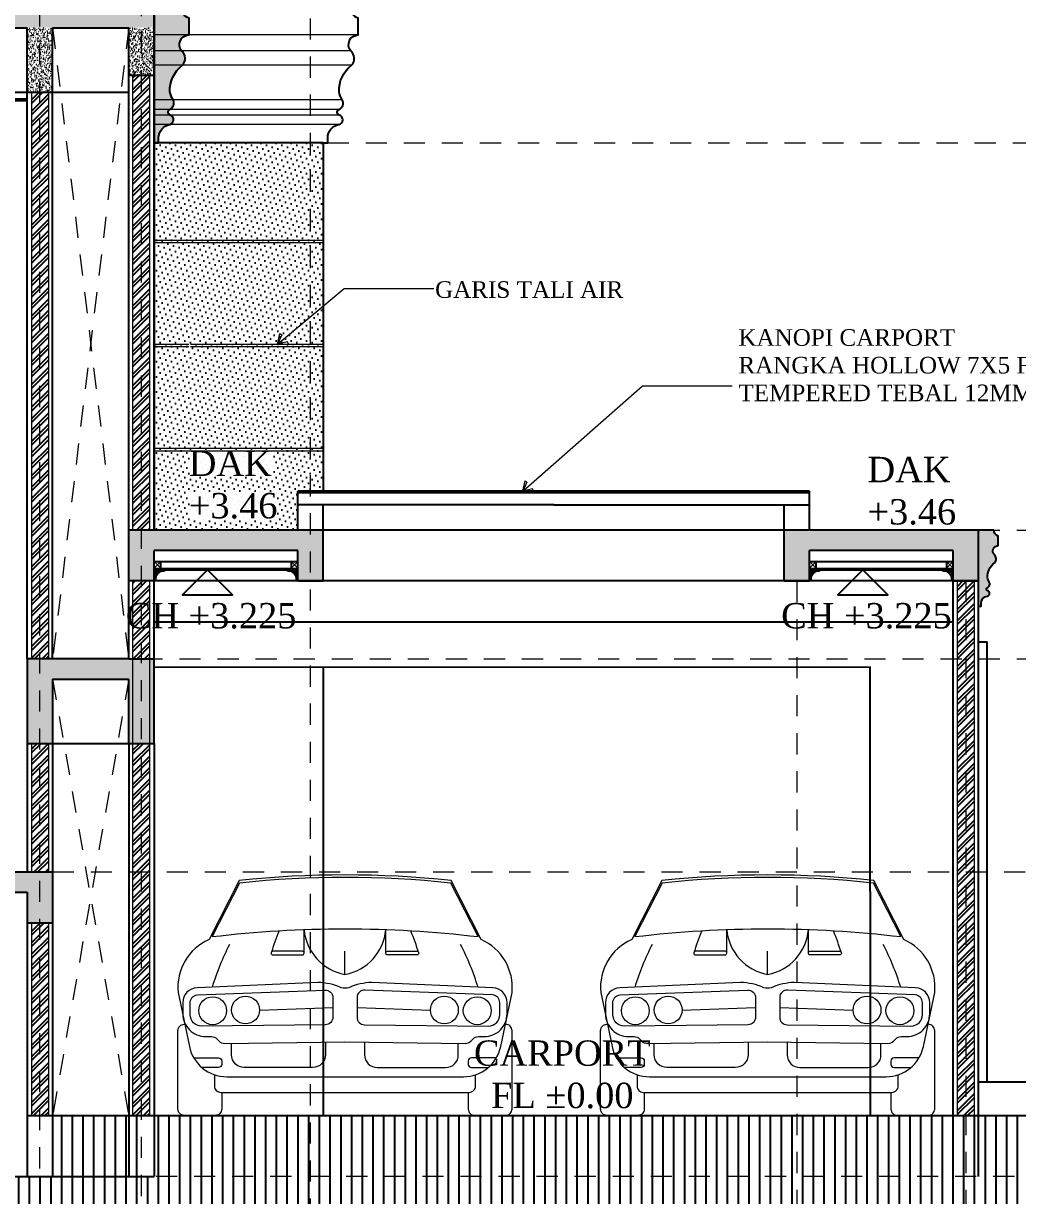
# Model space of a CAD drawing. Header units: millimetres. Extents: x -9564 to 494436, y -140371 to 4257.
# Drawn here: x 283.6 to 289.48, y 111.2 to 118.13 of the extents above; entities that cross this region are included whole.
import ezdxf
from ezdxf.enums import TextEntityAlignment as Align

# ---------------------------------------------------------------- set-up
doc = ezdxf.new("R2010")
doc.units = ezdxf.units.MM
doc.header["$MEASUREMENT"] = 0
doc.linetypes.add('HIDDEN2', pattern=[0.1875, 0.125, -0.0625])
for name, color, linetype, lineweight in [('09-Arsiran', 8, 'Continuous', 5), ('8', 8, 'Continuous', 5), ('AS', 8, 'HIDDEN2', 5), ('DIM', 1, 'Continuous', 5), ('XR-KOP A3_MOZART$0$A-TXTKOP', 3, 'Continuous', 5)]:
    doc.layers.add(name, color=color, linetype=linetype, lineweight=lineweight)
doc.layers.add('garis tipis', color=251, linetype='Continuous')
doc.layers.add('TEXT', color=4, linetype='Continuous')
doc.styles.add('HAND', font='ROMAND.SHX', dxfattribs={"width": 0.8, "height": 250})
doc.styles.add('style1', font='times.ttf', dxfattribs={"height": 0.15})
doc.styles.add('XR-KOP A3_MOZART$0$ROMAND', font='romand.shx', dxfattribs={"height": 2, "bigfont": 'bigfont.shx'})
pattern_1 = [(45, (261.35313, -115.29338), (-0.03367596, 0.03367596), []), (45, (261.37558, -115.29338), (-0.03367596, 0.03367596), [])]
pattern_2 = [(95, (194.35313, -115.293378), (0.02801893, 0.023510676), [0.00381, -0.04191]), (40, (194.35313, -115.293378), (-0.032003691, 0.022035346), [0.003048, -0.033528117]), (145.451445, (194.355466, -115.29142), (-0.0039847595, 0.0455460204), [0.003238002, -0.035618049]), (91.1842, (194.345947, -115.286194), (0.044282049, 0.032390683), [0.005715, -0.062865]), (141.635558, (194.349637, -115.283494), (-0.001417323, 0.068565353), [0.004857005, -0.053427122]), (36.18415, (194.345947, -115.286194), (-0.001417323, 0.068565353), [0.004571993, -0.050291946]), (66, (194.351335, -115.284397), (0.035903996, 0.00697903), [0.00381, -0.04191]), (11, (194.351335, -115.284397), (-0.017307985, 0.034788239), [0.003048, -0.033528]), (116.451445, (194.354327, -115.283816), (0.0185960104, 0.0417672685), [0.003238002, -0.0356179875]), (82.5, (194.353131, -115.293378), (-0.0115210938, 0.0123946827), [0, -0.0331216, 0, -0.034036, 0, -0.033655]), (52.5, (194.35313, -115.293378), (-0.0047179455, 0.0236174), [0, -0.0194056, 0, -0.0323596, 0, -0.012827]), (12.5, (194.34512, -115.301388), (0.0199855726, 0.0183652391), [0, -0.0127, 0, -0.039624, 0, -0.052578]), (2.5, (194.341528, -115.30498), (0.017352781, 0.0245444786), [0, -0.01651, 0, -0.0263144, 0, -0.037338])]

# ---------------------------------------------------------------- blocks, each defined once
blk = doc.blocks.new('lis 3')
at = {"true_color": 0x636466}
h = blk.add_hatch(color=251, dxfattribs=at)
h.dxf.hatch_style = 1
h.paths.add_polyline_path([(93.2596, 135.8463), (93.2596, 135.9463, -0.319918), (93.2119, 136.0088), (93.0532, 136.0088), (93.0532, 135.2088), (93.0794, 135.2088), (93.0794, 135.238, -0.36498), (93.146, 135.317, 0.74874), (93.1481, 135.373, -0.70461), (93.1474, 135.4069, 0.42104), (93.1656, 135.4635, -0.123299), (93.1466, 135.5103, -0.24485), (93.2204, 135.6668, 0.438632), (93.2156, 135.7521, -0.621787)])
blk.add_lwpolyline([(93.0532, 135.2088), (93.0794, 135.2088), (93.0794, 135.238, -0.36498), (93.146, 135.317, 0.741922), (93.1486, 135.3729, -0.66528), (93.1451, 135.4059, 0.438756), (93.1656, 135.4635, -0.123299), (93.1466, 135.5103, -0.24485), (93.2204, 135.6668, 0.438632), (93.2156, 135.7521, -0.621787), (93.2596, 135.8463), (93.2596, 135.9463, -0.319918), (93.2119, 136.0088), (93.0532, 136.0088)], format="xyb", close=True)
blk = doc.blocks.new('aspot')
at = {"layer": 'AS'}
for p, q in [((118.2574, 123.4659), (118.2574, 140.6216)), ((118.8574, 123.0771), (118.8574, 140.6216)), ((119.8574, 123.3878), (119.8574, 140.6216))]:
    blk.add_line(p, q, dxfattribs=at)
blk = doc.blocks.new('*U119')
for p, q in [((-9.51, 37.84), (-9.51, 43.25)), ((9.51, 37.84), (9.51, 43.25)), ((0, 32.82), (0, 38.19)), ((-19.91, 24.53), (-2.81, 25.14)), ((2.81, 25.14), (19.91, 24.53))]:
    blk.add_line(p, q)
for points in [[(-38.83, 28.63), (-36.22, 16.07, 0.355359), (-27.52, 9), (27.58, 9, 0.355331), (36.28, 16.07), (38.89, 28.63, 0.324597), (31.68, 40.93), (24.69, 54.68, 0.052145), (-24.63, 54.68), (-31.63, 40.93, 0.324597)], [(-24.58, 54.09), (-30.92, 41.61), (-30.92, 41.61, -0.059427), (30.98, 41.61), (24.64, 54.09, 0.05217)], [(-16.8, 37.38), (-9.88, 37.38, 0.414214), (-9.51, 37.75), (-9.51, 37.82, 0.414214), (-9.88, 38.19), (-16.8, 38.19, 0.414214), (-17.17, 37.82), (-17.17, 37.75, 0.414214)], [(16.8, 37.38), (9.88, 37.38, -0.414214), (9.51, 37.75), (9.51, 37.82, -0.414214), (9.88, 38.19), (16.8, 38.19, -0.414214), (17.17, 37.82), (17.17, 37.75, -0.414214)], [(-4.66, 29.17, -0.427329), (-2.81, 27.41), (-2.81, 22.88, -0.410558), (-4.56, 21.11), (-33.36, 20.8, -0.417878), (-36.04, 23.45), (-36.04, 26.26, -0.401219), (-34.35, 28.03)], [(4.66, 29.17, 0.427329), (2.81, 27.41), (2.81, 22.88, 0.410558), (4.56, 21.11), (33.36, 20.8, 0.417878), (36.04, 23.45), (36.04, 26.26, 0.401219), (34.35, 28.03)]]:
    blk.add_lwpolyline(points, format="xyb", close=True)
for points in [[(-6.29, 30.92), (-34.43, 29.71, 0.401219), (-37.73, 26.26), (-37.73, 23.63, 0.414214), (-32.43, 18.34), (-31.07, 18.34, -0.198912), (-29.82, 17.82), (-29.29, 17.29, 0.202778), (-28.01, 16.77), (0, 17.13), (28.01, 16.77, 0.202778), (29.29, 17.29), (29.82, 17.82, -0.198912), (31.07, 18.34), (32.43, 18.34, 0.414214), (37.73, 23.63), (37.73, 26.26, 0.401219), (34.43, 29.71), (6.29, 30.92)], [(6.29, 30.92, 0.105807), (0.87, 29.72, -0.131652), (-0.87, 29.72, 0.105807), (-6.29, 30.92)], [(-28.7, 5.37), (-28.7, 1.48, -0.414214), (-30.18, 0), (-37.41, 0, -0.414214), (-38.89, 1.48), (-38.89, 19.74, -0.414214), (-37.41, 21.22), (-37.29, 21.22)], [(28.7, 5.37), (28.7, 1.48, 0.414214), (30.18, 0), (37.41, 0, 0.414214), (38.89, 1.48), (38.89, 19.74, 0.414214), (37.41, 21.22), (37.35, 21.22)], [(-4.56, 17.07), (-4.56, 14.1, -0.414214), (-7.52, 11.14), (-23.43, 11.14, -0.414214), (-26.39, 14.1), (-26.39, 16.79)], [(4.56, 17.07), (4.56, 14.1, 0.414214), (7.52, 11.14), (23.43, 11.14, 0.414214), (26.39, 14.1), (26.39, 16.79)], [(-35.17, 13.37), (-29.44, 13.37, -0.414214), (-28.7, 12.63), (-28.7, 11.88, -0.414214), (-29.44, 11.14), (-33.31, 11.14)], [(35.17, 13.37), (29.44, 13.37, 0.414214), (28.7, 12.63), (28.7, 11.88, 0.414214), (29.44, 11.14), (33.31, 11.14)], [(-30.39, 9.47), (-30.39, 6.85, 0.414214), (-28.91, 5.37), (28.91, 5.37, 0.414214), (30.39, 6.85), (30.39, 9.47)]]:
    blk.add_lwpolyline(points, format="xyb")
for centre in [(-30.79, 24.36), (-23.15, 24.53), (23.15, 24.53), (30.79, 24.36)]:
    blk.add_circle(centre, 3.24)
for centre, radius, start, end in [((41.5, 19.77), 61.38, 157.8337, 162.9014), ((2.03, 44.22), 11.58, 184.7818, 259.9045), ((-2.03, 44.22), 11.58, 280.0955, 355.2182), ((-41.5, 19.77), 61.38, 17.0986, 22.1663), ((27.74, 11.77), 61.38, 152.8297, 162.9014), ((-27.69, 11.77), 61.38, 17.0986, 27.1703)]:
    blk.add_arc(centre, radius, start, end)
blk = doc.blocks.new('A$C2a879c63')
h = blk.add_hatch()
h.set_pattern_fill('ANSI32', color=8, scale=0.005)
h.set_pattern_definition(pattern_1)
h.paths.add_polyline_path([(313.2605, 16.5154), (313.2105, 16.5154), (313.2105, 13.8254), (313.2605, 13.8254)])
h.paths.add_polyline_path([(313.2105, 16.5154), (313.1605, 16.5154), (313.1605, 13.8254), (313.2105, 13.8254)])
h.paths.add_polyline_path([(312.6605, 16.4154), (312.6105, 16.4154), (312.6105, 13.0654), (312.6605, 13.0654)])
h.paths.add_polyline_path([(312.6105, 16.4154), (312.5605, 16.4154), (312.5605, 13.0654), (312.6105, 13.0654)])
h.paths.add_polyline_path([(313.2605, 13.5254), (313.2105, 13.5254), (313.2105, 13.0654), (313.2605, 13.0654)])
h.paths.add_polyline_path([(313.2105, 13.5254), (313.1605, 13.5254), (313.1605, 13.0654), (313.2105, 13.0654)])
h.paths.add_polyline_path([(304.8198, 13.0854), (306.1623, 13.0854), (306.1623, 13.6557), (304.8198, 13.6557)])
h = blk.add_hatch()
h.set_pattern_fill('DOTS', color=8, scale=0.02, angle=45)
h.set_pattern_definition([(45, (273.608206, -115.293378), (-0.01122532, 0.0336759605), [0, -0.03175])])
h.paths.add_polyline_path([(314.1355, 13.8254), (314.1355, 14.0554), (314.2855, 14.0554), (314.2855, 16.1154), (313.2855, 16.1154), (313.2855, 13.8254)])
h = blk.add_hatch(color=8)
h.dxf.hatch_style = 1
h.paths.add_polyline_path([(318.2766, 13.734), (318.2766, 13.7902, -0.319918), (318.2498, 13.8254), (318.1605, 13.8254), (318.1605, 13.3754), (318.1753, 13.3754), (318.1753, 13.3918, -0.36498), (318.2127, 13.4363, 0.741922), (318.2142, 13.4677, -0.716332), (318.2135, 13.4868, 0.42104), (318.2237, 13.5186, -0.123299), (318.2131, 13.545, -0.24485), (318.2546, 13.633, 0.438632), (318.2519, 13.681, -0.621787)])
h = blk.add_hatch()
h.set_pattern_fill('ANSI32', color=8, scale=0.005)
h.set_pattern_definition(pattern_1)
h.paths.add_polyline_path([(318.1355, 13.0654), (318.0855, 13.0654), (318.0855, 11.8054), (318.1355, 11.8054)])
h.paths.add_polyline_path([(318.0855, 13.0654), (318.0355, 13.0654), (318.0355, 11.8054), (318.0855, 11.8054)])
h.paths.add_polyline_path([(318.0855, 13.5254), (318.0355, 13.5254), (318.0355, 13.0654), (318.0855, 13.0654)])
h.paths.add_polyline_path([(318.1355, 13.5254), (318.0855, 13.5254), (318.0855, 13.0654), (318.1355, 13.0654)])
h.paths.add_polyline_path([(318.1355, 11.8054), (318.0855, 11.8054), (318.0855, 10.3654), (318.1355, 10.3654)])
h.paths.add_polyline_path([(318.0855, 11.8054), (318.0355, 11.8054), (318.0355, 10.3654), (318.0855, 10.3654)])
h = blk.add_hatch()
h.set_pattern_fill('ANSI32', color=8, scale=0.005)
h.set_pattern_definition(pattern_1)
h.paths.add_polyline_path([(313.2605, 11.8054), (313.2105, 11.8054), (313.2105, 10.3654), (313.2605, 10.3654)])
h.paths.add_polyline_path([(313.2105, 11.8054), (313.1605, 11.8054), (313.1605, 10.3654), (313.2105, 10.3654)])
h.paths.add_polyline_path([(313.2105, 12.5654), (313.1605, 12.5654), (313.1605, 11.8054), (313.2105, 11.8054)])
h.paths.add_polyline_path([(313.2605, 12.5654), (313.2105, 12.5654), (313.2105, 11.8054), (313.2605, 11.8054)])
h.paths.add_polyline_path([(312.6105, 12.5654), (312.5605, 12.5654), (312.5605, 11.8054), (312.6105, 11.8054)])
h.paths.add_polyline_path([(312.6605, 12.5654), (312.6105, 12.5654), (312.6105, 11.8054), (312.6605, 11.8054)])
h.paths.add_polyline_path([(312.6105, 11.5054), (312.5605, 11.5054), (312.5605, 10.3654), (312.6105, 10.3654)])
h.paths.add_polyline_path([(312.6605, 11.5054), (312.6105, 11.5054), (312.6105, 10.3654), (312.6605, 10.3654)])
h.paths.add_polyline_path([(309.613, 11.5054), (309.563, 11.5054), (309.563, 10.3654), (309.613, 10.3654)])
h.paths.add_polyline_path([(309.663, 11.5054), (309.613, 11.5054), (309.613, 10.3654), (309.663, 10.3654)])
h.paths.add_polyline_path([(309.663, 12.5654), (309.613, 12.5654), (309.613, 11.8054), (309.663, 11.8054)])
h.paths.add_polyline_path([(309.613, 12.5654), (309.563, 12.5654), (309.563, 11.8054), (309.613, 11.8054)])
h.paths.add_polyline_path([(305.7142, 10.2952), (308.2684, 10.2952), (308.2684, 10.8655), (305.7142, 10.8655)], flags=9)
h = blk.add_hatch()
h.set_pattern_fill('ANSI31', color=8, scale=0.02, angle=45)
h.set_pattern_definition([(90, (194.35313, -115.29338), (-0.0635, 0), [])])
h.paths.add_polyline_path([(309.613, 10.0054), (309.538, 10.0054), (309.538, 10.3654), (307.3655, 10.3654), (307.3655, 9.8054), (309.613, 9.8054)])
h.paths.add_polyline_path([(307.3655, 10.3654), (306.6155, 10.3654), (306.6155, 9.8054), (307.3655, 9.8054)])
h.paths.add_polyline_path([(306.6155, 10.3654), (306.3655, 10.3654), (306.3655, 9.8054), (306.6155, 9.8054)])
h.paths.add_polyline_path([(306.3655, 10.3654), (304.7655, 10.3654), (304.7655, 10.0054), (304.6155, 10.0054), (304.6155, 9.8054), (306.3655, 9.8054)])
h.paths.add_polyline_path([(312.5355, 10.0054), (309.613, 10.0054), (309.613, 9.8054), (312.5355, 9.8054)])
h.paths.add_polyline_path([(313.2105, 10.3654), (312.6855, 10.3654), (312.6855, 9.8054), (313.2105, 9.8054)])
h.paths.add_polyline_path([(312.6855, 10.0054), (312.6105, 10.0054), (312.6105, 9.8054), (312.6855, 9.8054)])
h.paths.add_polyline_path([(312.6105, 10.0054), (312.5355, 10.0054), (312.5355, 9.8054), (312.6105, 9.8054)])
h.paths.add_polyline_path([(313.2855, 10.3654), (313.2855, 10.0054), (313.2105, 10.0054), (313.2105, 9.8054), (322.2605, 9.8054), (322.2605, 10.3654)])
at = {"layer": '8'}
h = blk.add_hatch(dxfattribs=at)
h.set_pattern_fill('ANSI31', color=256, scale=0.051834, style=0)
h.set_pattern_definition([(45, (0.730113, -109.006318), (-0.00458155367, 0.00458155367), [])])
h.paths.add_polyline_path([(313.3318, 13.581), (313.3294, 13.5902), (313.3503, 13.5902), (313.3503, 13.5852), (313.3427, 13.5852), (313.3427, 13.5818, 0.060639)])
h.paths.add_polyline_path([(313.2984, 13.5528), (313.2956, 13.5637, 0.341538), (313.3053, 13.5762, 0.587784), (313.2855, 13.5873), (313.2855, 13.5902), (313.3294, 13.5902), (313.3318, 13.581, 0.256533)])
h.paths.add_polyline_path([(313.2855, 13.5873, -0.587784), (313.3053, 13.5762, -0.587784), (313.2855, 13.5652)], flags=16)
h.paths.add_polyline_path([(313.2855, 13.5652, 0.205076), (313.2956, 13.5637), (313.2984, 13.5528, 0.113633), (313.2956, 13.5327), (313.2905, 13.5327), (313.2905, 13.5254), (313.2855, 13.5254)])
h = blk.add_hatch(dxfattribs=at)
h.set_pattern_fill('ANSI31', color=256, scale=0.051834, style=0)
h.set_pattern_definition([(45, (1.148886, -109.006318), (-0.00458155367, 0.00458155367), [])])
h.paths.add_polyline_path([(314.0892, 13.581), (314.0916, 13.5902), (314.0707, 13.5902), (314.0707, 13.5852), (314.0783, 13.5852), (314.0783, 13.5818, -0.060639)])
h.paths.add_polyline_path([(314.1226, 13.5528), (314.1254, 13.5637, -0.341538), (314.1157, 13.5762, -0.587784), (314.1355, 13.5873), (314.1355, 13.5902), (314.0916, 13.5902), (314.0892, 13.581, -0.256533)])
h.paths.add_polyline_path([(314.1355, 13.5873, 0.587784), (314.1157, 13.5762, 0.587784), (314.1355, 13.5652)], flags=16)
h.paths.add_polyline_path([(314.1355, 13.5652, -0.205076), (314.1254, 13.5637), (314.1226, 13.5528, -0.113633), (314.1255, 13.5327), (314.1305, 13.5327), (314.1305, 13.5254), (314.1355, 13.5254)])
h = blk.add_hatch(dxfattribs=at)
h.set_pattern_fill('ANSI31', color=256, scale=0.051834, style=0)
h.set_pattern_definition([(45, (4.605112, -109.00632), (-0.00458155367, 0.00458155367), [])])
h.paths.add_polyline_path([(317.2068, 13.581), (317.2044, 13.5902), (317.2253, 13.5902), (317.2253, 13.5851), (317.2177, 13.5851), (317.2177, 13.5818, 0.060639)])
h.paths.add_polyline_path([(317.1734, 13.5528), (317.1706, 13.5637, 0.341538), (317.1803, 13.5762, 0.587784), (317.1605, 13.5873), (317.1605, 13.5902), (317.2044, 13.5902), (317.2068, 13.581, 0.256533)])
h.paths.add_polyline_path([(317.1605, 13.5873, -0.587784), (317.1803, 13.5762, -0.587784), (317.1605, 13.5652)], flags=16)
h.paths.add_polyline_path([(317.1605, 13.5652, 0.205076), (317.1706, 13.5637), (317.1734, 13.5528, 0.113633), (317.1706, 13.5327), (317.1655, 13.5327), (317.1655, 13.5254), (317.1605, 13.5254)])
h = blk.add_hatch(dxfattribs=at)
h.set_pattern_fill('ANSI31', color=256, scale=0.051834, style=0)
h.set_pattern_definition([(45, (5.023885, -109.00632), (-0.00458155367, 0.00458155367), [])])
h.paths.add_polyline_path([(317.9642, 13.581), (317.9666, 13.5902), (317.9457, 13.5902), (317.9457, 13.5851), (317.9533, 13.5851), (317.9533, 13.5818, -0.060639)])
h.paths.add_polyline_path([(317.9976, 13.5528), (318.0004, 13.5637, -0.341538), (317.9907, 13.5762, -0.587784), (318.0105, 13.5873), (318.0105, 13.5902), (317.9666, 13.5902), (317.9642, 13.581, -0.256533)])
h.paths.add_polyline_path([(318.0105, 13.5873, 0.587784), (317.9907, 13.5762, 0.587784), (318.0105, 13.5652)], flags=16)
h.paths.add_polyline_path([(318.0105, 13.5652, -0.205076), (318.0004, 13.5637), (317.9976, 13.5528, -0.113633), (318.0005, 13.5327), (318.0055, 13.5327), (318.0055, 13.5254), (318.0105, 13.5254)])
at = {"layer": 'DIM', "true_color": 0x636466}
h = blk.add_hatch(dxfattribs=at)
h.set_pattern_fill('AR-CONC', color=251, scale=0.0002, angle=45)
h.set_pattern_definition([(95, (194.35313, -115.243378), (0.02801893, 0.023510676), [0.00381, -0.04191]), (40, (194.35313, -115.243378), (-0.032003691, 0.022035346), [0.003048, -0.033528117]), (145.451445, (194.355466, -115.24142), (-0.0039847595, 0.0455460204), [0.003238002, -0.035618049]), (91.1842, (194.345947, -115.236194), (0.044282049, 0.032390683), [0.005715, -0.062865]), (141.635558, (194.349637, -115.233494), (-0.001417323, 0.068565353), [0.004857005, -0.053427122]), (36.18415, (194.345947, -115.236194), (-0.001417323, 0.068565353), [0.004571993, -0.050291946]), (66, (194.351335, -115.234397), (0.035903996, 0.00697903), [0.00381, -0.04191]), (11, (194.351335, -115.234397), (-0.017307985, 0.034788239), [0.003048, -0.033528]), (116.451445, (194.354327, -115.233816), (0.0185960104, 0.0417672685), [0.003238002, -0.0356179875]), (82.5, (194.353131, -115.243378), (-0.0115210938, 0.0123946827), [0, -0.0331216, 0, -0.034036, 0, -0.033655]), (52.5, (194.35313, -115.243378), (-0.0047179455, 0.0236174), [0, -0.0194056, 0, -0.0323596, 0, -0.012827]), (12.5, (194.34512, -115.251388), (0.0199855726, 0.0183652391), [0, -0.0127, 0, -0.039624, 0, -0.052578]), (2.5, (194.341528, -115.25498), (0.017352781, 0.0245444786), [0, -0.01651, 0, -0.0263144, 0, -0.037338])])
h.paths.add_polyline_path([(307.3655, 16.9154), (306.6155, 16.9154), (306.6155, 16.7954), (307.3655, 16.7954)])
h.paths.add_polyline_path([(309.613, 16.9154), (307.3655, 16.9154), (307.3655, 16.7954), (309.538, 16.7954), (309.538, 16.4154), (309.613, 16.4154)])
h.paths.add_polyline_path([(312.5355, 16.9154), (309.613, 16.9154), (309.613, 16.4154), (309.688, 16.4154), (309.688, 16.7954), (312.5355, 16.7954)])
h.paths.add_polyline_path([(313.2855, 16.9154), (312.5355, 16.9154), (312.5355, 16.7954), (313.2855, 16.7954)])
h.paths.add_polyline_path([(306.5355, 16.9154), (306.5355, 16.8954), (306.3655, 16.8954), (306.3655, 16.4154), (306.4405, 16.4154), (306.4405, 16.7954), (306.6155, 16.7954), (306.6155, 16.9154)])
h.paths.add_polyline_path([(306.3655, 16.8954), (304.7655, 16.8954), (304.7655, 16.9154), (304.6155, 16.9154), (304.6155, 16.4154), (304.7655, 16.4154), (304.7655, 16.7954), (306.2905, 16.7954), (306.2905, 16.4154), (306.3655, 16.4154)])
h = blk.add_hatch(dxfattribs=at)
h.set_pattern_fill('AR-CONC', color=251, scale=0.0002, angle=45)
h.set_pattern_definition(pattern_2)
h.paths.add_polyline_path([(312.6105, 16.7954), (312.5355, 16.7954), (312.5355, 16.4154), (312.6105, 16.4154)])
h.paths.add_polyline_path([(312.6855, 16.7954), (312.6105, 16.7954), (312.6105, 16.4154), (312.6855, 16.4154)])
h = blk.add_hatch(dxfattribs=at)
h.set_pattern_fill('AR-CONC', color=251, scale=0.0002, angle=45)
h.set_pattern_definition([(95, (194.95313, -115.243378), (0.02801893, 0.023510676), [0.00381, -0.04191]), (40, (194.95313, -115.243378), (-0.032003691, 0.022035346), [0.003048, -0.033528117]), (145.451445, (194.955465, -115.24142), (-0.0039847595, 0.0455460204), [0.003238002, -0.035618049]), (91.1842, (194.945946, -115.236194), (0.044282049, 0.032390683), [0.005715, -0.062865]), (141.635558, (194.949636, -115.233494), (-0.001417323, 0.068565353), [0.004857005, -0.053427122]), (36.18415, (194.945946, -115.236194), (-0.001417323, 0.068565353), [0.004571993, -0.050291946]), (66, (194.951334, -115.234397), (0.035903996, 0.00697903), [0.00381, -0.04191]), (11, (194.951334, -115.234397), (-0.017307985, 0.034788239), [0.003048, -0.033528]), (116.451445, (194.954326, -115.233816), (0.0185960104, 0.0417672685), [0.003238002, -0.0356179875]), (82.5, (194.95313, -115.243378), (-0.0115210938, 0.0123946827), [0, -0.0331216, 0, -0.034036, 0, -0.033655]), (52.5, (194.95313, -115.243378), (-0.0047179455, 0.0236174), [0, -0.0194056, 0, -0.0323596, 0, -0.012827]), (12.5, (194.94512, -115.251388), (0.0199855726, 0.0183652391), [0, -0.0127, 0, -0.039624, 0, -0.052578]), (2.5, (194.941528, -115.25498), (0.017352781, 0.0245444786), [0, -0.01651, 0, -0.0263144, 0, -0.037338])])
h.paths.add_polyline_path([(313.2855, 16.7954), (313.2105, 16.7954), (313.2105, 16.5154), (313.2855, 16.5154)])
h.paths.add_polyline_path([(313.2105, 16.7954), (313.1355, 16.7954), (313.1355, 16.5154), (313.2105, 16.5154)])
h = blk.add_hatch(dxfattribs=at)
h.set_pattern_fill('AR-CONC', color=251, scale=0.0002, angle=45)
h.set_pattern_definition(pattern_2)
h.paths.add_polyline_path([(314.2855, 13.8254), (313.2105, 13.8254), (313.2105, 13.5254), (313.2855, 13.5254), (313.2855, 13.7054), (314.1355, 13.7054), (314.1355, 13.5254), (314.2855, 13.5254)])
h.paths.add_polyline_path([(313.2105, 13.8254), (313.1355, 13.8254), (313.1355, 13.5254), (313.2105, 13.5254)])
h.paths.add_polyline_path([(317.1605, 13.7054), (318.0105, 13.7054), (318.0105, 13.5254), (318.1605, 13.5254), (318.1605, 13.8254), (317.0105, 13.8254), (317.0105, 13.5254), (317.1605, 13.5254)])
h = blk.add_hatch(dxfattribs=at)
h.set_pattern_fill('AR-CONC', color=251, scale=0.0002, angle=45)
h.set_pattern_definition(pattern_2)
h.paths.add_polyline_path([(312.6855, 12.9454), (313.1355, 12.9454), (313.1355, 12.5654), (313.2105, 12.5654), (313.2105, 13.0654), (313.1355, 13.0654), (312.6105, 13.0654), (312.6105, 12.5654), (312.6855, 12.5654)])
h.paths.add_polyline_path([(312.6105, 13.0654), (312.5355, 13.0654), (312.5355, 12.5654), (312.6105, 12.5654)])
h.paths.add_polyline_path([(313.2855, 13.0654), (313.2105, 13.0654), (313.2105, 12.5654), (313.2855, 12.5654)])
h = blk.add_hatch(dxfattribs=at)
h.set_pattern_fill('AR-CONC', color=251, scale=0.0002, angle=45)
h.set_pattern_definition([(95, (194.35313, -115.293378), (0.02801893, 0.023510676), [0.00381, -0.04191]), (40, (194.35313, -115.293378), (-0.032003691, 0.022035346), [0.003048, -0.033528117]), (145.451445, (194.355466, -115.29142), (-0.0039847595, 0.0455460204), [0.003238002, -0.035618049]), (91.1842, (194.345947, -115.286194), (0.044282049, 0.032390683), [0.005715, -0.062865]), (141.635558, (194.349637, -115.283494), (-0.001417323, 0.068565353), [0.004857005, -0.053427122]), (36.18415, (194.345947, -115.286194), (-0.001417323, 0.068565353), [0.004571993, -0.050291946]), (66, (194.351335, -115.284397), (0.035903996, 0.00697903), [0.00381, -0.04191]), (11, (194.351335, -115.284397), (-0.017307985, 0.034788239), [0.003048, -0.033528]), (116.451445, (194.354327, -115.283816), (0.0185960104, 0.0417672685), [0.003238002, -0.0356179875]), (82.5, (194.353131, -115.293378), (-0.0115210938, 0.0123946827), [0, -0.0331216, 0, -0.034036, 0, -0.033655]), (52.5, (194.35313, -115.293378), (-0.0047179455, 0.0236174), [0, -0.0194056, 0, -0.0323596, 0, -0.012827]), (12.5, (194.34512, -115.301388), (0.0199855726, 0.0183652391), [0, -0.0127, 0, -0.039624, 0, -0.052578]), (2.5, (194.341528, -115.30498), (0.017352781, 0.0245444786), [0, -0.01651, 0, -0.0263144, 0, -0.037338])])
h.paths.add_polyline_path([(312.6105, 11.8054), (309.613, 11.8054), (309.613, 11.5054), (309.688, 11.5054), (309.688, 11.6854), (312.5355, 11.6854), (312.5355, 11.5054), (312.6105, 11.5054)])
h.paths.add_polyline_path([(309.613, 11.8054), (309.538, 11.8054), (309.538, 11.5054), (309.613, 11.5054)])
h.paths.add_polyline_path([(312.6855, 11.8054), (312.6105, 11.8054), (312.6105, 11.5054), (312.6855, 11.5054)])
for p, q in [((313.2855, 13.8254), (313.2855, 20.7654)), ((309.688, 16.7954), (312.5355, 16.7954)), ((312.5355, 13.0654), (312.5355, 16.7954)), ((312.6855, 16.7954), (313.1355, 16.7954)), ((312.6855, 13.0654), (312.6855, 16.7954)), ((313.1355, 13.0654), (313.1355, 16.7954)), ((313.1355, 16.5154), (313.2855, 16.5154)), ((304.6155, 16.4154), (313.1355, 16.4154)), ((306.4405, 16.3654), (312.5355, 16.3654)), ((314.2855, 16.1154), (313.2855, 16.1154)), ((313.2855, 16.1154), (313.2855, 13.8254)), ((314.2855, 16.1104), (314.2855, 14.0454)), ((314.1355, 13.8254), (314.1355, 14.0554)), ((317.1605, 14.0554), (314.1355, 14.0554)), ((317.1605, 14.0454), (314.1355, 14.0454)), ((317.1605, 13.9754), (317.1605, 14.0554)), ((315.648, 13.9754), (314.1355, 13.9754)), ((314.2855, 13.5254), (314.2855, 13.9754)), ((315.648, 13.9754), (317.1605, 13.9754)), ((317.0105, 13.5254), (317.0105, 13.9754)), ((317.0105, 13.8254), (317.0105, 13.9754)), ((317.1605, 13.8254), (317.1605, 13.9754)), ((317.1605, 13.8254), (317.1605, 13.9754)), ((314.2855, 13.8254), (313.1355, 13.8254)), ((317.1605, 13.8254), (314.2855, 13.8254)), ((318.2498, 13.8254), (317.0105, 13.8254)), ((318.1605, 13.3754), (318.1605, 13.8254)), ((314.1355, 13.7054), (313.2855, 13.7054)), ((313.2855, 12.5654), (313.2855, 13.7054)), ((314.1355, 13.5254), (314.1355, 13.7054)), ((318.0105, 13.7054), (317.1605, 13.7054)), ((317.1605, 13.5254), (317.1605, 13.7054)), ((318.0105, 10.0054), (318.0105, 13.7054)), ((313.2855, 13.6404), (314.1355, 13.6404)), ((313.2855, 13.6154), (313.2855, 13.5654)), ((313.2855, 13.5904), (314.1355, 13.5904)), ((313.3255, 13.6004), (313.3255, 13.6404)), ((314.0956, 13.6404), (314.0956, 13.6004)), ((314.1355, 13.5754), (314.1355, 13.6154)), ((317.1605, 13.6404), (318.0105, 13.6404)), ((317.1605, 13.5904), (318.0105, 13.5904)), ((317.2005, 13.6004), (317.2005, 13.6404)), ((317.9706, 13.6404), (317.9706, 13.6004)), ((318.0105, 13.5754), (318.0105, 13.6154)), ((318.1605, 13.5254), (313.1355, 13.5254)), ((314.1355, 13.5254), (314.2855, 13.5254)), ((317.0105, 13.5254), (317.1605, 13.5254)), ((318.0105, 13.5254), (318.1605, 13.5254)), ((318.1605, 13.1654), (318.1605, 13.3754)), ((313.2855, 13.2833), (318.0105, 13.2833)), ((318.1605, 10.0054), (318.1605, 13.1654)), ((318.1605, 13.1654), (318.2112, 13.1654)), ((318.2112, 10.5654), (318.2112, 13.1654)), ((312.5355, 13.0654), (312.5355, 11.8054)), ((313.1355, 13.0654), (312.5355, 13.0654)), ((313.1355, 13.0654), (313.2855, 13.0654)), ((314.2855, 13.0148), (314.2855, 10.3654)), ((312.6855, 12.9454), (312.6855, 10.0054)), ((312.6855, 12.9454), (313.1355, 12.9454)), ((313.1355, 12.5654), (313.1355, 12.9454)), ((312.5355, 12.5654), (313.2855, 12.5654)), ((313.1355, 12.5654), (313.1355, 10.0054)), ((313.2855, 12.5654), (313.2855, 10.0054)), ((309.538, 11.8054), (312.6855, 11.8054)), ((309.688, 11.6854), (312.5355, 11.6854)), ((312.5355, 11.6854), (312.5355, 10.0054)), ((312.5355, 11.5054), (312.6855, 11.5054)), ((318.1605, 10.5654), (322.2605, 10.5654)), ((312.5355, 10.3654), (317.9605, 10.3654)), ((317.9605, 10.3654), (322.2605, 10.3654)), ((309.538, 10.0054), (312.6855, 10.0054)), ((312.6855, 10.0054), (313.2855, 10.0054))]:
    blk.add_line(p, q)
for points in [[(314.2855, 16.1154), (314.3118, 16.1154), (314.3118, 16.1446, -0.36498), (314.3783, 16.2237, 0.741922), (314.381, 16.2795, -0.66528), (314.3775, 16.3125, 0.438756), (314.3979, 16.3701, -0.123299), (314.379, 16.4169, -0.24485), (314.4527, 16.5734, 0.438632), (314.448, 16.6588, -0.621787), (314.4919, 16.7529), (314.4919, 16.8529, -0.319918), (314.4443, 16.9154)], [(318.1605, 13.3754), (318.1753, 13.3754), (318.1753, 13.3918, -0.36498), (318.2127, 13.4363, 0.741922), (318.2142, 13.4677, -0.66528), (318.2123, 13.4862, 0.438756), (318.2237, 13.5186, -0.123299), (318.2131, 13.545, -0.24485), (318.2546, 13.633, 0.438632), (318.2519, 13.681, -0.621787), (318.2766, 13.734), (318.2766, 13.7902, -0.319918), (318.2498, 13.8254)]]:
    blk.add_lwpolyline(points, format="xyb")
for points in [[(313.6016, 13.5904), (313.4536, 13.4424), (313.7496, 13.4424), (313.6016, 13.5904)], [(317.4766, 13.5904), (317.3286, 13.4424), (317.6246, 13.4424), (317.4766, 13.5904)], [(317.5204, 10.3661), (317.52, 13.0153), (313.2855, 13.0146)]]:
    blk.add_lwpolyline(points)
at = {"layer": '09-Arsiran'}
for p, q in [((314.4919, 16.7529), (313.2855, 16.7529)), ((314.448, 16.6588), (313.2855, 16.6588)), ((314.4527, 16.5734), (313.2855, 16.5734)), ((314.3979, 16.3701), (313.2855, 16.3701)), ((314.3775, 16.3125), (313.2855, 16.3125)), ((314.381, 16.2795), (313.2855, 16.2795)), ((314.3783, 16.2237), (313.2855, 16.2237)), ((313.2855, 15.5404), (314.2855, 15.5404)), ((313.2855, 15.5254), (314.2855, 15.5254)), ((313.2855, 14.9254), (313.4905, 14.9254)), ((313.2855, 14.9104), (313.4905, 14.9104)), ((313.5005, 14.9254), (314.2855, 14.9254)), ((313.5005, 14.9104), (314.2855, 14.9104)), ((313.2855, 14.3104), (313.4905, 14.3104)), ((313.2855, 14.2954), (313.4905, 14.2954)), ((313.4905, 14.3104), (314.2855, 14.3104)), ((313.4905, 14.2954), (314.2855, 14.2954))]:
    blk.add_line(p, q, dxfattribs=at)
at = {"layer": '8'}
for p, q in [((313.1605, 13.8254), (313.1605, 16.5154)), ((313.2605, 13.8254), (313.2605, 16.5154)), ((312.5605, 16.4154), (312.5605, 13.0654)), ((312.6605, 16.4154), (312.6605, 13.0654)), ((314.0157, 14.9254), (314.4085, 15.2534)), ((314.4085, 15.2534), (314.94, 15.2534)), ((314.0157, 14.9254), (314.029, 14.9877)), ((314.0401, 14.9798), (314.0157, 14.9254)), ((314.029, 14.9877), (314.0401, 14.9798)), ((314.0736, 14.9397), (314.0157, 14.9254)), ((314.0157, 14.9254), (314.0794, 14.9274)), ((314.0794, 14.9274), (314.0736, 14.9397)), ((315.4653, 14.0554), (316.1726, 14.6787)), ((316.1726, 14.6787), (316.7041, 14.6787)), ((315.4653, 14.0554), (315.4785, 14.1177)), ((315.4897, 14.1098), (315.4653, 14.0554)), ((315.5231, 14.0697), (315.4653, 14.0554)), ((315.4785, 14.1177), (315.4897, 14.1098)), ((315.5289, 14.0574), (315.5231, 14.0697)), ((315.4653, 14.0554), (315.5289, 14.0574)), ((313.3255, 13.6004), (313.2855, 13.6404)), ((313.2855, 13.6004), (313.3255, 13.6404)), ((313.2855, 13.6004), (314.1355, 13.6004)), ((313.3503, 13.5902), (313.2855, 13.5902)), ((313.2855, 13.5902), (313.2855, 13.5254)), ((313.3427, 13.5852), (313.3427, 13.5818)), ((313.3503, 13.5852), (313.3427, 13.5852)), ((313.3503, 13.5902), (313.3503, 13.5852)), ((314.0707, 13.5902), (314.1355, 13.5902)), ((314.0707, 13.5902), (314.0707, 13.5852)), ((314.0707, 13.5852), (314.0783, 13.5852)), ((314.0783, 13.5852), (314.0783, 13.5818)), ((314.1356, 13.6004), (314.0956, 13.6404)), ((314.0956, 13.6004), (314.1356, 13.6404)), ((314.0956, 13.6004), (314.1356, 13.6004)), ((314.1355, 13.5902), (314.1355, 13.5254)), ((317.2005, 13.6004), (317.1605, 13.6404)), ((317.1605, 13.6004), (317.2005, 13.6404)), ((317.1605, 13.6154), (317.1605, 13.5654)), ((317.1605, 13.6004), (318.0105, 13.6004)), ((317.2253, 13.5902), (317.1605, 13.5902)), ((317.1605, 13.5902), (317.1605, 13.5254)), ((317.2177, 13.5851), (317.2177, 13.5818)), ((317.2253, 13.5851), (317.2177, 13.5851)), ((317.2253, 13.5902), (317.2253, 13.5851)), ((317.9457, 13.5902), (318.0105, 13.5902)), ((317.9457, 13.5902), (317.9457, 13.5851)), ((317.9457, 13.5851), (317.9533, 13.5851)), ((317.9533, 13.5851), (317.9533, 13.5818)), ((318.0106, 13.6004), (317.9706, 13.6404)), ((317.9706, 13.6004), (318.0106, 13.6404)), ((317.9706, 13.6004), (318.0106, 13.6004)), ((318.0105, 13.5902), (318.0105, 13.5254)), ((313.1605, 10.3654), (313.1605, 13.5254)), ((313.2605, 10.3654), (313.2605, 13.5254)), ((313.2905, 13.5327), (313.2905, 13.5254)), ((313.2956, 13.5327), (313.2905, 13.5327)), ((314.1255, 13.5327), (314.1305, 13.5327)), ((314.1305, 13.5327), (314.1305, 13.5254)), ((314.1305, 13.5254), (314.1355, 13.5254)), ((317.1655, 13.5327), (317.1655, 13.5254)), ((317.1706, 13.5327), (317.1655, 13.5327)), ((318.0005, 13.5327), (318.0055, 13.5327)), ((318.0055, 13.5327), (318.0055, 13.5254)), ((318.0055, 13.5254), (318.0105, 13.5254)), ((318.0355, 10.3654), (318.0355, 13.5254)), ((318.1355, 10.3654), (318.1355, 13.5254)), ((312.5605, 12.5654), (312.5605, 11.8054)), ((312.6605, 12.5654), (312.6605, 11.8054)), ((312.5605, 11.5054), (312.5605, 10.3654)), ((312.6605, 11.5054), (312.6605, 10.3654))]:
    blk.add_line(p, q, dxfattribs=at)
for centre in [(313.3016, 13.5792), (314.1194, 13.5792), (317.1766, 13.5792), (317.9944, 13.5792)]:
    blk.add_circle(centre, 0.00162, dxfattribs=at)
for centre, start, end in [((313.3407, 13.5365), 87.47338, 184.83736), ((314.0803, 13.5365), 355.16264, 92.52662), ((317.2157, 13.5365), 87.47338, 184.83736), ((317.9553, 13.5365), 355.16264, 92.52662)]:
    blk.add_arc(centre, 0.0453, start, end, dxfattribs=at)
at = {"layer": 'AS'}
for p, q in [((312.6855, 16.7954), (313.1355, 13.0654)), ((313.1355, 16.7954), (312.6855, 13.0654)), ((314.3118, 16.1154), (322.2605, 16.1154)), ((318.1605, 13.8254), (322.2605, 13.8254)), ((317.0855, 13.5254), (317.0855, 7.9233)), ((318.0855, 13.5254), (318.0855, 7.1403)), ((309.8355, 13.0654), (322.2605, 13.0654)), ((312.6855, 12.9454), (313.1355, 10.3654)), ((313.1355, 12.9454), (312.6855, 10.3654)), ((312.6855, 11.8054), (322.9279, 11.8054)), ((323.3219, 10.0054), (302.3642, 10.0054))]:
    blk.add_line(p, q, dxfattribs=at)
at = {"layer": 'garis tipis'}
for p, q in [((304.6155, 16.4154), (312.5355, 16.4154)), ((306.4405, 16.3754), (312.5355, 16.3754))]:
    blk.add_line(p, q, dxfattribs=at)
for name, p in [('aspot', (194.3531, -116.7876)), ('lis 3', (220.2323, -119.0934))]:
    blk.add_blockref(name, p)
at = {"layer": '8', "xscale": 0.0254, "yscale": 0.0254, "zscale": 0.0254}
for p in [(314.4139, 10.3661), (316.9129, 10.3661)]:
    blk.add_blockref('*U119', p, dxfattribs=at)
at = {"color": 4, "style": 'HAND'}
for tag, height, rotation, p in [('DRY.WASHER', 0.054, 0, (11.9366, 24.9122)), ('PATIO', 0.135, 0, (20.9666, 21.5696)), ('GENSET', 0.135, 0, (18.2157, 17.1045)), ('PLANTERBOX', 0.135, 90, (22.169, 13.2959)), ('PLANTERBOX', 0.135, 0, (18.5224, 11.5633)), ('PATIO', 0.135, 0, (400.0395, 10.821)), ('CARPORT', 0.135, 0, (12.157, 9.7744)), ('CARPORT', 0.135, 0, (20.6202, 9.7744))]:
    blk.add_attdef(tag, text='', height=height, rotation=rotation, dxfattribs=at).set_placement(p, align=Align.MIDDLE)
at = {"layer": 'TEXT', "attachment_point": 5, "style": 'style1'}
for s, insert, char_height, width in [('\\A1;GARIS TALI AIR', (315.503, 15.2471), 0.09821, 2.096081), ('\\A1;\\pxql;KANOPI CARPORT\\PRANGKA HOLLOW 7X5 FIN. KACA TEMPERED TEBAL 12MM', (318.0864, 14.8006), 0.09821, 2.69249), ('\\A1;\\pxql;DAK\\P+3.46', (315.0912, 14.0939), 0.15, 3.201421), ('\\A1;\\pxql;DAK\\P+3.46', (319.1042, 14.0576), 0.15, 3.201421), ('CH +3.225', (313.6223, 13.3184), 0.15, 3.201421), ('CH +3.225', (317.4973, 13.3184), 0.15, 3.201421), ('\\A1;CARPORT\\PFL %%P0.00', (315.6989, 10.6078), 0.15, 3.201421)]:
    blk.add_mtext(s, dxfattribs=dict(at, insert=insert, char_height=char_height, width=width))
at = {"layer": 'XR-KOP A3_MOZART$0$A-TXTKOP', "style": 'XR-KOP A3_MOZART$0$ROMAND'}
for tag, p in [('1:200', (37.0468, 3.1879)), ('1:100', (79.0468, 3.1879)), ('1:100', (121.0468, 3.1879)), ('1:100', (163.0468, 3.1879)), ('1:100', (205.0468, 3.1879)), ('1:100', (247.0468, 3.1879)), ('1:100', (289.0468, 3.1879)), ('1:100', (331.0468, 3.1879)), ('1:100', (373.0468, 3.1879)), ('1:100', (415.0468, 3.1879)), ('1:100', (457.0468, 3.1879)), ('1:100', (499.0468, 3.1879))]:
    blk.add_attdef(tag, text='', height=0.1296, dxfattribs=at).set_placement(p, align=Align.MIDDLE)

msp = doc.modelspace()

# ---------------------------------------------------------------- block references
msp.add_blockref('A$C2a879c63', (-28.9148, 101.3058))

doc.saveas('drawing.dxf')
